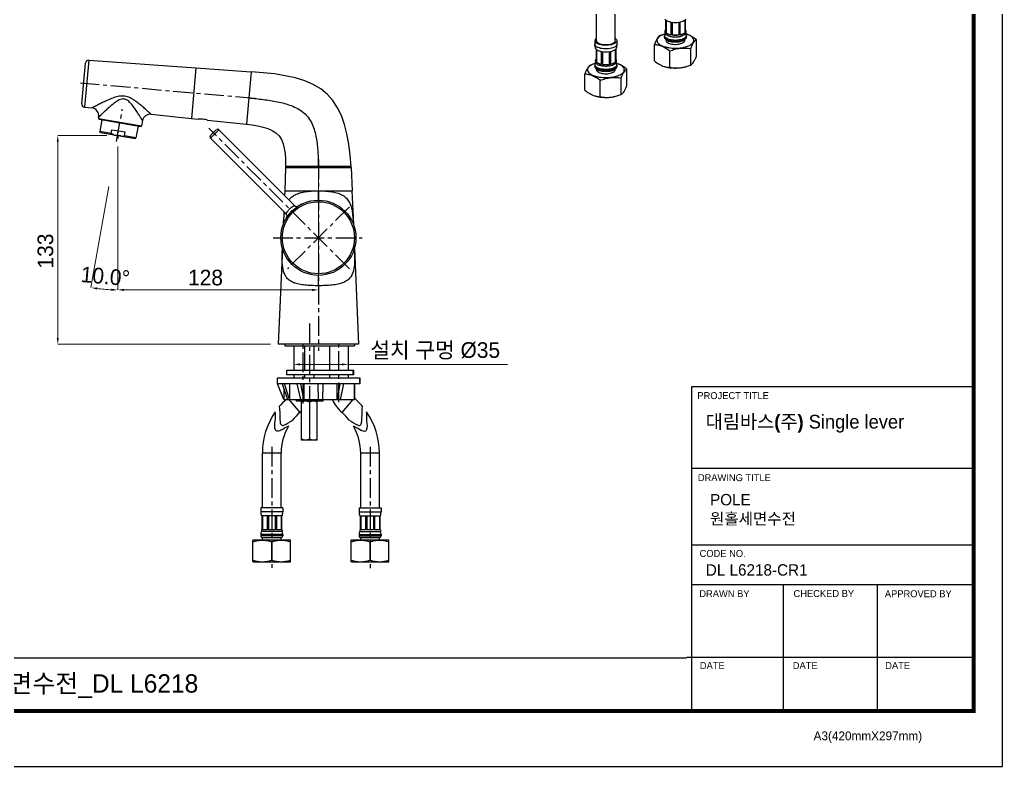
# Model space of a CAD drawing. Extents: x 0 to 1128, y 0 to 827.
# Drawn here: x 501 to 1128, y 0 to 477 of the extents above; entities that cross this region are included whole.
import ezdxf

# ---------------------------------------------------------------- set-up
doc = ezdxf.new("R2010")
doc.units = 0
doc.header["$LTSCALE"] = 10
doc.header["$MEASUREMENT"] = 0
doc.header["$PDMODE"] = 3
doc.header["$PDSIZE"] = -10
doc.linetypes.add('CENTER', pattern=[2, 1.25, -0.25, 0.25, -0.25])
doc.layers.get('0').update_dxf_attribs({"linetype": 'CONTINUOUS'})
doc.layers.get('DEFPOINTS').update_dxf_attribs({"linetype": 'CONTINUOUS'})
for name, color, linetype in [('02___PRT_ALL_AXES', 7, 'CONTINUOUS'), ('1', 7, 'CONTINUOUS'), ('DEF_LAYER_ASSEM_MEMBER', 7, 'CONTINUOUS'), ('DEF_LAYER_AXIS', 7, 'CONTINUOUS'), ('DEFAULT_1', 7, 'CENTER')]:
    doc.layers.add(name, color=color, linetype=linetype)
doc.styles.add('Daelim Dimension', font='')
doc.styles.get('Daelim Dimension').set_extended_font_data('나눔고딕')
doc.dimstyles.new('DEFAULT', dxfattribs={"dimscale": 2, "dimtxt": 2, "dimasz": 2, "dimexe": 0, "dimexo": 2, "dimgap": 1, "dimtad": 1, "dimdec": 0, "dimzin": 9, "dimdsep": 46, "dimtxsty": 'Daelim Dimension', "dimcen": 0.5, "dimclrd": 5, "dimclre": 5, "dimclrt": 256, "dimadec": 1, "dimazin": 0, "dimtfac": 1, "dimtdec": 0, "dimtix": 1, "dimtmove": 0, "dimatfit": 3, "dimfxl": 1, "dimtolj": 1, "dimtzin": 1, "dimlwd": 9, "dimlwe": 9, "dimarcsym": 0})

# ---------------------------------------------------------------- blocks, each defined once
blk = doc.blocks.new('*D0')
at = {"color": 5, "lineweight": 9, "ltscale": 0.5, "transparency": 16777216}
for p, q in [((556.36, 402.88), (525.08, 402.88)), ((525.08, 273.55), (525.08, 398.88)), ((660.94, 269.55), (525.08, 269.55))]:
    blk.add_line(p, q, dxfattribs=at)
at = {"color": 5, "ltscale": 0.5, "transparency": 16777216}
for points in [[(524.41, 398.88), (525.75, 398.88), (525.08, 402.88)], [(524.41, 273.55), (525.75, 273.55), (525.08, 269.55)]]:
    blk.add_solid(points, dxfattribs=at)
at = {"layer": 'DEFPOINTS', "color": 0, "ltscale": 0.5, "transparency": 16777216}
for p in [(525.08, 402.88), (560.36, 402.88), (664.94, 269.55)]:
    blk.add_point(p, dxfattribs=at)
at = {"color": 7, "ltscale": 0.5, "transparency": 16777216, "insert": (512.18, 329.06), "char_height": 10, "width": 32, "attachment_point": 2, "rotation": 90, "style": 'Daelim Dimension'}
blk.add_mtext('\\A1;133', dxfattribs=at)
blk = doc.blocks.new('*D1')
at = {"color": 5, "lineweight": 9, "ltscale": 0.5, "transparency": 16777216}
for p, q in [((563.36, 395.88), (563.36, 304.24)), ((691.56, 383.48), (691.56, 304.24)), ((567.36, 304.24), (687.56, 304.24))]:
    blk.add_line(p, q, dxfattribs=at)
at = {"color": 5, "ltscale": 0.5, "transparency": 16777216}
for points in [[(567.36, 304.91), (567.36, 303.58), (563.36, 304.24)], [(687.56, 304.91), (687.56, 303.58), (691.56, 304.24)]]:
    blk.add_solid(points, dxfattribs=at)
at = {"layer": 'DEFPOINTS', "color": 0, "ltscale": 0.5, "transparency": 16777216}
for p in [(563.36, 399.88), (691.56, 387.48), (691.56, 304.24)]:
    blk.add_point(p, dxfattribs=at)
at = {"color": 7, "ltscale": 0.5, "transparency": 16777216, "insert": (619.46, 317.13), "char_height": 10, "width": 32, "attachment_point": 2, "style": 'Daelim Dimension'}
blk.add_mtext('\\A1;128', dxfattribs=at)
blk = doc.blocks.new('*D2')
at = {"color": 5, "lineweight": 9, "ltscale": 0.5, "transparency": 16777216}
for p, q in [((557.62, 370.34), (546.23, 305.74)), ((563.36, 369.84), (563.36, 304.24))]:
    blk.add_line(p, q, dxfattribs=at)
blk.add_arc((563.36, 402.88), 98.64, 262.32371, 267.67629, dxfattribs=at)
at = {"color": 5, "ltscale": 0.5, "transparency": 16777216}
for points in [[(550.08, 304.47), (550.29, 305.79), (546.23, 305.74)], [(559.37, 304.99), (559.35, 303.66), (563.36, 304.24)]]:
    blk.add_solid(points, dxfattribs=at)
at = {"layer": 'DEFPOINTS', "color": 0, "ltscale": 0.5, "transparency": 16777216}
for p in [(562.49, 397.96), (563.36, 399.88), (558.32, 374.28), (563.36, 373.84), (551.91, 304.91)]:
    blk.add_point(p, dxfattribs=at)
at = {"color": 7, "ltscale": 0.5, "transparency": 16777216, "insert": (555.93, 317.94), "char_height": 10, "width": 18.1333, "attachment_point": 2, "rotation": 355, "style": 'Daelim Dimension'}
blk.add_mtext('\\A1;10.0°', dxfattribs=at)
blk = doc.blocks.new('*D5')
at = {"color": 5, "lineweight": 9, "ltscale": 0.5, "transparency": 16777216}
for p, q in [((675.77, 256.8), (675.77, 256.68)), ((679.77, 256.68), (706.56, 256.68)), ((710.56, 256.8), (710.56, 256.68)), ((710.56, 256.68), (812.36, 256.68))]:
    blk.add_line(p, q, dxfattribs=at)
at = {"color": 5, "ltscale": 0.5, "transparency": 16777216}
for points in [[(679.77, 257.34), (679.77, 256.01), (675.77, 256.68)], [(706.56, 257.34), (706.56, 256.01), (710.56, 256.68)]]:
    blk.add_solid(points, dxfattribs=at)
at = {"layer": 'DEFPOINTS', "color": 0, "ltscale": 0.5, "transparency": 16777216}
for p in [(675.77, 260.8), (710.56, 260.8), (710.56, 256.68)]:
    blk.add_point(p, dxfattribs=at)
at = {"color": 7, "ltscale": 0.5, "transparency": 16777216, "insert": (766.17, 265.31), "char_height": 10, "attachment_point": 5, "style": 'Daelim Dimension'}
blk.add_mtext('\\A1;설치 구멍 %%C35', dxfattribs=at)

msp = doc.modelspace()

# ---------------------------------------------------------------- linework, layer by layer
at = {"color": 5, "ltscale": 40}
for p, q in [((1110.15, 242.36), (929.8, 242.36)), ((1110.15, 190.24), (929.8, 190.24)), ((1110.15, 190.24), (929.8, 190.24)), ((1110.15, 141.2), (929.8, 141.2)), ((1110.15, 141.2), (929.8, 141.2)), ((1110.15, 115.91), (929.8, 115.91)), ((1110.15, 115.91), (929.8, 115.91)), ((988.38, 115.91), (988.38, 35.4)), ((1048.5, 115.91), (1048.5, 35.4)), ((1110.15, 69.4), (926.95, 69.4)), ((1110.15, 69.4), (931.21, 69.4)), ((1110.15, 35.4), (955.59, 35.4))]:
    msp.add_line(p, q, dxfattribs=at)
at = {"color": 5, "ltscale": 0.5}
msp.add_line((929.8, 242.36), (929.8, 34.31), dxfattribs=at)
at = {"color": 5}
msp.add_line((18.14, 69.28), (926.74, 69.28), dxfattribs=at)
at = {"ltscale": 0.5}
msp.add_lwpolyline([(0, 0), (1128.4, 0), (1128.4, 826.8), (0, 826.8)], close=True, dxfattribs=at)
at = {"color": 5, "linetype": 'ByBlock', "lineweight": 200, "const_width": 2.6}
msp.add_lwpolyline([(18.14, 35.4), (1110.14, 35.4), (1110.14, 807.6), (18.14, 807.6)], close=True, dxfattribs=at)
at = {"layer": '02___PRT_ALL_AXES', "color": 7, "linetype": 'CENTER'}
msp.add_line((685.86, 282.75), (685.86, 208.45), dxfattribs=at)
at = {"layer": '1', "color": 7, "linetype": 'Continuous'}
for p, q in [((613.28, 446.06), (610.45, 413.73)), ((613.28, 446.06), (648.63, 443.59)), ((610.45, 413.72), (614.83, 413.26)), ((614.89, 413.27), (614.83, 413.26)), ((620.8, 412.64), (645.69, 410.02)), ((670.51, 383.2), (670.57, 383.19)), ((670.51, 383.19), (670.56, 383.05)), ((712.44, 383.05), (670.56, 383.05)), ((670.57, 383.19), (672.42, 383.15))]:
    msp.add_line(p, q, dxfattribs=at)
at = {"layer": '1', "color": 9, "linetype": 'Continuous'}
for p, q in [((648.63, 443.59), (647.16, 426.81)), ((647.16, 426.81), (645.69, 410.02))]:
    msp.add_line(p, q, dxfattribs=at)
at = {"layer": '1', "color": 7, "linetype": 'Continuous'}
for points in [[(712.44, 383.05), (711.82, 390.23), (710.94, 397.23), (709.74, 403.82), (708.18, 409.95), (706.21, 415.56), (703.79, 420.61), (700.85, 425.12), (697.31, 429.1), (693.09, 432.55), (688.23, 435.44), (682.8, 437.77), (676.85, 439.61), (670.43, 441.03), (663.55, 442.13), (656.2, 442.97), (648.63, 443.59)], [(645.69, 410.02), (649.31, 409.58), (652.92, 409), (656.26, 408.25), (659.33, 407.29), (662.06, 406.07), (664.44, 404.51), (666.42, 402.55), (667.95, 400.2), (669.05, 397.52), (669.78, 394.55), (670.23, 391.32), (670.45, 387.84), (670.51, 384.13), (670.51, 383.2)]]:
    msp.add_lwpolyline(points, dxfattribs=at)
for centre, radius, start, end in [((616.16, 396.28), 17.04, 91.90473, 94.24364), ((616.14, 397.09), 16.23, 78.08707, 91.93825), ((615.85, 395.77), 17.58, 73.6719, 78.07253), ((711.56, 2077.77), 1695.07, 268.67684, 268.8469)]:
    msp.add_arc(centre, radius, start, end, dxfattribs=at)
at = {"layer": '1', "color": 9, "linetype": 'Continuous', "start_tangent": (0.996195, -0.087156), "end_tangent": (0.015909, -0.999873)}
msp.add_spline([(647.16, 426.81), (656.3, 425.85), (665.38, 424.39), (669.85, 423.32), (674.22, 421.91), (678.38, 419.99), (682.16, 417.4), (685.29, 414.07), (687.6, 410.12), (689.16, 405.82), (690.17, 401.34), (690.8, 396.8), (691.18, 392.22), (691.51, 383.05)], degree=3, dxfattribs=at)
at = {"layer": 'DEF_LAYER_ASSEM_MEMBER', "color": 7, "linetype": 'Continuous'}
for p, q in [((869.15, 463.4), (869.15, 495.12)), ((881.15, 463.4), (881.15, 495.12)), ((913.33, 476.73), (913.06, 477.2)), ((926.1, 477.2), (925.83, 476.73)), ((913.33, 476.73), (913.33, 468.57)), ((913.66, 476.39), (913.66, 468.23)), ((916.66, 475.12), (916.66, 466.97)), ((917.46, 474.98), (917.46, 466.83)), ((921.69, 474.98), (921.69, 466.83)), ((922.5, 475.12), (922.5, 466.97)), ((925.5, 476.39), (925.5, 468.23)), ((925.83, 476.73), (925.83, 468.57)), ((911.99, 467.4), (909.78, 466.63)), ((912.64, 467.6), (911.25, 467.1)), ((912.58, 466.79), (912.58, 466.02)), ((912.98, 469.47), (912.98, 468.56)), ((916.66, 466.97), (913.66, 468.23)), ((921.69, 466.83), (917.46, 466.83)), ((925.5, 468.23), (922.5, 466.97)), ((926.18, 469.47), (926.18, 468.56)), ((926.58, 466.79), (926.58, 466.02)), ((868.18, 463.39), (868.18, 461.12)), ((868.93, 457.96), (868.65, 458.43)), ((881.7, 458.43), (881.43, 457.97)), ((882.18, 463.39), (882.18, 461.12)), ((906.19, 450.46), (906.19, 460.97)), ((913.58, 463.58), (913.58, 464.09)), ((925.58, 463.58), (925.58, 464.09)), ((929.37, 447.84), (929.37, 458.35)), ((932.96, 453.49), (932.96, 464)), ((868.93, 457.96), (868.93, 449.8)), ((869.26, 457.63), (869.26, 449.47)), ((872.26, 456.36), (872.26, 448.2)), ((873.05, 456.22), (873.05, 448.06)), ((877.3, 456.22), (877.3, 448.06)), ((878.1, 456.36), (878.1, 448.2)), ((881.1, 457.63), (881.1, 449.47)), ((881.43, 457.97), (881.43, 449.81)), ((915.99, 446.32), (915.99, 456.83)), ((540.43, 423.06), (542.7, 449.03)), ((544.83, 450.85), (613.28, 446.06)), ((613.28, 446.06), (610.45, 413.73)), ((867.59, 448.63), (865.38, 447.86)), ((868.24, 448.83), (866.85, 448.33)), ((868.18, 448.02), (868.18, 447.26)), ((868.58, 450.7), (868.58, 449.8)), ((872.26, 448.2), (869.26, 449.47)), ((877.3, 448.06), (873.05, 448.06)), ((881.1, 449.47), (878.1, 448.2)), ((881.78, 450.7), (881.78, 449.8)), ((882.18, 448.02), (882.18, 447.26)), ((927.17, 447.07), (929.37, 447.84)), ((861.79, 431.7), (861.79, 442.21)), ((869.18, 444.81), (869.18, 445.32)), ((881.18, 444.81), (881.18, 445.33)), ((884.97, 429.07), (884.97, 439.58)), ((888.56, 434.73), (888.56, 445.24)), ((871.59, 427.56), (871.59, 438.07)), ((882.77, 428.3), (884.97, 429.07)), ((542.21, 420.9), (546.8, 420.41)), ((551.21, 414.57), (551.07, 413.78)), ((584.69, 416.43), (610.45, 413.72)), ((551.47, 413.2), (578.06, 408.51)), ((553.19, 412.9), (551.88, 405.41)), ((576.34, 408.82), (575.02, 401.33)), ((579.24, 412.33), (578.64, 408.92)), ((619.48, 412.97), (615.6, 413.31)), ((552.28, 404.83), (551.88, 405.41)), ((559.25, 404.11), (551.88, 405.41)), ((552.28, 404.83), (574.44, 400.93)), ((559.25, 404.11), (559.68, 406.57)), ((559.68, 406.57), (568.08, 405.09)), ((567.64, 402.63), (568.08, 405.09)), ((575.02, 401.33), (567.64, 402.63)), ((624.39, 404.72), (622.49, 402.53)), ((624.39, 404.72), (626.58, 406.62)), ((627.89, 406.52), (676.28, 358.13)), ((574.44, 400.93), (575.02, 401.33)), ((622.58, 401.22), (670.98, 352.82)), ((672.56, 383.05), (672.56, 382.55)), ((710.56, 383.05), (710.56, 382.55)), ((670.56, 382.35), (670.06, 367.55)), ((712.37, 382.55), (670.76, 382.55)), ((712.57, 382.35), (713.06, 367.55)), ((670.13, 367.55), (669.99, 364.42)), ((670.06, 367.55), (713.06, 367.55)), ((713, 367.55), (713.91, 346.26)), ((669.56, 354.25), (669.22, 346.29)), ((668.56, 330.87), (665.94, 269.55)), ((714.57, 330.75), (717.19, 269.55)), ((717.19, 269.55), (665.94, 269.55)), ((670.11, 269.55), (670.11, 268.55)), ((670.11, 268.55), (714.61, 268.55)), ((675.77, 268.55), (675.77, 253.05)), ((682.86, 253.05), (682.86, 268.55)), ((688.86, 253.05), (688.86, 268.55)), ((698.56, 268.55), (698.56, 253.05)), ((710.56, 268.55), (710.56, 253.05)), ((714.61, 269.55), (714.61, 268.55)), ((671.36, 253.05), (714.17, 253.05)), ((671.36, 250.05), (671.36, 253.05)), ((714.17, 250.05), (714.17, 253.05)), ((665.36, 248.05), (718.08, 248.05)), ((665.36, 244.25), (665.36, 248.05)), ((714.17, 250.05), (671.36, 250.05)), ((675.77, 250.05), (675.77, 248.05)), ((682.86, 248.05), (682.86, 250.05)), ((688.86, 248.05), (688.86, 250.05)), ((698.56, 250.05), (698.56, 248.05)), ((710.56, 250.05), (710.56, 248.05)), ((718.08, 244.25), (718.08, 248.05)), ((668.33, 244.25), (665.36, 244.25)), ((669.4, 234.25), (665.4, 244.25)), ((668.33, 244.24), (671.91, 234.25)), ((677.83, 244.25), (668.35, 244.25)), ((669.4, 241.27), (669.4, 234.25)), ((673.16, 234.25), (669.81, 244.25)), ((673.16, 244.25), (673.16, 234.25)), ((677.83, 244.24), (680.05, 234.25)), ((691.36, 244.25), (677.86, 244.25)), ((682.21, 234.25), (680.4, 244.25)), ((682.21, 244.25), (682.21, 234.25)), ((691.61, 234.25), (691.36, 244.25)), ((705.29, 244.25), (691.4, 244.25)), ((694.32, 244.25), (694.11, 234.25)), ((703.51, 234.25), (703.51, 244.25)), ((705.29, 244.24), (703.51, 234.25)), ((718.08, 244.25), (705.33, 244.25)), ((705.68, 234.25), (707.86, 244.25)), ((714.68, 234.25), (714.68, 244.25)), ((669.4, 234.25), (714.68, 234.25)), ((677.36, 234.25), (677.36, 233.25)), ((694.36, 233.25), (677.36, 233.25)), ((680.86, 208.25), (680.86, 233.25)), ((685.86, 232.47), (685.86, 209.02)), ((690.86, 208.25), (690.86, 233.25)), ((694.36, 234.25), (694.36, 233.25)), ((663.97, 220.58), (663.98, 220.77)), ((722.35, 220.76), (722.36, 220.58)), ((690.86, 208.25), (680.86, 208.25)), ((655.77, 165.05), (655.77, 200.05)), ((667.77, 165.05), (667.77, 200.05)), ((718.56, 165.05), (718.56, 200.05)), ((730.56, 165.05), (730.56, 200.05)), ((668.77, 165.05), (654.77, 165.05)), ((654.77, 165.05), (654.77, 162.54)), ((668.77, 165.05), (668.77, 162.54)), ((717.56, 165.05), (731.56, 165.05)), ((717.56, 165.05), (717.56, 162.54)), ((731.56, 165.05), (731.56, 162.54)), ((668.37, 160.05), (655.17, 160.05)), ((655.52, 160.05), (655.52, 151.05)), ((655.85, 160.05), (655.85, 151.05)), ((658.86, 160.05), (658.86, 151.05)), ((659.65, 160.05), (659.65, 151.05)), ((663.89, 160.05), (663.89, 151.05)), ((664.7, 160.05), (664.7, 151.05)), ((667.69, 160.05), (667.69, 151.05)), ((668.02, 160.05), (668.02, 151.05)), ((717.96, 160.05), (731.16, 160.05)), ((718.31, 160.05), (718.31, 151.05)), ((718.65, 160.05), (718.65, 151.05)), ((721.64, 160.05), (721.64, 151.05)), ((722.44, 160.05), (722.44, 151.05)), ((726.68, 160.05), (726.68, 151.05)), ((727.48, 160.05), (727.48, 151.05)), ((730.48, 160.05), (730.48, 151.05)), ((730.81, 160.05), (730.81, 151.05)), ((655.52, 151.05), (655.17, 151.05)), ((655.17, 151.05), (655.17, 150.05)), ((658.86, 151.05), (655.85, 151.05)), ((663.89, 151.05), (659.65, 151.05)), ((667.69, 151.05), (664.7, 151.05)), ((668.37, 151.05), (668.02, 151.05)), ((668.37, 151.05), (668.37, 150.05)), ((718.31, 151.05), (717.96, 151.05)), ((717.96, 151.05), (717.96, 150.05)), ((721.64, 151.05), (718.65, 151.05)), ((726.68, 151.05), (722.44, 151.05)), ((730.48, 151.05), (727.48, 151.05)), ((731.16, 151.05), (730.81, 151.05)), ((731.16, 151.05), (731.16, 150.05)), ((649.77, 144.42), (649.99, 144.55)), ((649.77, 130.67), (649.77, 144.42)), ((649.99, 144.55), (673.55, 144.55)), ((654.77, 148.09), (654.77, 147.25)), ((668.37, 150.05), (655.17, 150.05)), ((655.77, 146.05), (667.77, 146.05)), ((655.77, 144.55), (655.77, 146.05)), ((667.77, 144.55), (667.77, 146.05)), ((668.77, 148.09), (668.77, 147.25)), ((673.77, 144.42), (673.55, 144.55)), ((673.77, 130.67), (673.77, 144.42)), ((712.56, 144.42), (712.79, 144.55)), ((712.56, 130.67), (712.56, 144.42)), ((712.79, 144.55), (736.34, 144.55)), ((717.56, 148.09), (717.56, 147.25)), ((717.96, 150.05), (731.16, 150.05)), ((718.56, 146.05), (730.56, 146.05)), ((718.56, 144.55), (718.56, 146.05)), ((730.56, 144.55), (730.56, 146.05)), ((731.56, 148.09), (731.56, 147.25)), ((736.56, 144.42), (736.34, 144.55)), ((736.56, 130.67), (736.56, 144.42)), ((661.77, 131.75), (661.77, 143.35)), ((724.56, 131.75), (724.56, 143.35)), ((649.99, 130.55), (649.77, 130.67)), ((649.99, 130.55), (673.55, 130.55)), ((673.55, 130.55), (673.77, 130.67)), ((712.79, 130.55), (712.56, 130.67)), ((712.79, 130.55), (736.34, 130.55)), ((736.34, 130.55), (736.56, 130.67))]:
    msp.add_line(p, q, dxfattribs=at)
at = {"layer": 'DEF_LAYER_ASSEM_MEMBER', "color": 9, "linetype": 'Continuous'}
for p, q in [((544.83, 450.85), (542.21, 420.9)), ((551.07, 413.78), (578.64, 408.92)), ((622.49, 402.53), (626.58, 406.62)), ((622.58, 401.22), (627.89, 406.52)), ((670.56, 382.35), (712.57, 382.35)), ((691.56, 361.64), (691.56, 367.52)), ((691.56, 361.52), (691.56, 361.64)), ((691.56, 361.64), (691.56, 361.64)), ((691.56, 306.92), (691.56, 313.55)), ((713.62, 253.05), (713.62, 250.05)), ((717.99, 248.05), (717.99, 244.25)), ((714.6, 244.25), (714.6, 234.25)), ((672.58, 234.25), (679.68, 225.96)), ((706.65, 225.96), (713.76, 234.25)), ((667.77, 200.05), (655.77, 200.05)), ((730.56, 200.05), (718.56, 200.05)), ((668.77, 162.54), (654.77, 162.54)), ((717.56, 162.54), (731.56, 162.54)), ((668.77, 148.09), (654.77, 148.09)), ((668.77, 147.25), (654.77, 147.25)), ((717.56, 148.09), (731.56, 148.09)), ((717.56, 147.25), (731.56, 147.25))]:
    msp.add_line(p, q, dxfattribs=at)
at = {"layer": 'DEF_LAYER_ASSEM_MEMBER', "color": 40, "linetype": 'Continuous'}
for p, q in [((680.89, 359.04), (681.01, 359.1)), ((672.13, 351.63), (672.15, 351.65)), ((677.46, 356.96), (677.47, 356.98)), ((670.07, 348.22), (670.01, 348.1))]:
    msp.add_line(p, q, dxfattribs=at)
at = {"layer": 'DEF_LAYER_ASSEM_MEMBER', "color": 7, "linetype": 'Continuous'}
msp.add_circle((691.56, 337.55), 24, dxfattribs=at)
at = {"layer": 'DEF_LAYER_ASSEM_MEMBER', "color": 9, "linetype": 'Continuous'}
msp.add_circle((691.56, 337.55), 23.03, dxfattribs=at)
at = {"layer": 'DEF_LAYER_ASSEM_MEMBER', "color": 7, "linetype": 'Continuous'}
for centre, radius, start, end in [((919.25, 487.59), 12.74, 258.24541, 261.92383), ((919.85, 487.87), 13.02, 278.11584, 281.71492), ((914.01, 459.66), 7.91, 121.50758, 123.03955), ((917.98, 466.78), 5.4, 162.95463, 179.94157), ((917.98, 466.78), 5.4, 160.32813, 162.91733), ((918, 466.77), 5.43, 158.18174, 160.32847), ((921.15, 466.77), 5.43, 19.67188, 21.82131), ((921.18, 466.78), 5.4, 17.11829, 19.6722), ((921.19, 466.78), 5.39, 8.69031, 17.11539), ((921.7, 451.95), 16.38, 71.76909, 72.85592), ((921.21, 466.78), 5.37, 0.00732, 8.67536), ((921.92, 452.63), 15.65, 71.10943, 71.76593), ((922.07, 453.06), 15.2, 70.59181, 71.1086), ((916.55, 467.53), 4.59, 233.51325, 234.86835), ((918.86, 480.66), 22.01, 258.81011, 259.02316), ((919.06, 481.72), 23.09, 259.03473, 261.7569), ((918.08, 470.46), 7.89, 247.12694, 250.18255), ((919.29, 483.22), 24.6, 261.72659, 262.47244), ((919.36, 483.8), 25.19, 262.47342, 263.54166), ((921, 470.67), 8.13, 290.54959, 291.09108), ((920.3, 480.67), 22.02, 280.98827, 281.19606), ((922.55, 467.62), 4.69, 303.12303, 306.64433), ((874.9, 469.09), 13, 258.28339, 261.83041), ((875.5, 468.82), 12.73, 278.131, 281.7552), ((544.69, 448.86), 2, 86, 175), ((869.61, 440.89), 7.91, 121.50758, 123.03955), ((873.58, 448.02), 5.4, 162.95463, 179.94157), ((873.58, 448.01), 5.4, 160.32813, 162.91733), ((873.6, 448), 5.43, 158.18174, 160.32847), ((876.75, 448), 5.43, 19.67188, 21.82131), ((876.78, 448.01), 5.4, 17.11829, 19.6722), ((876.79, 448.02), 5.39, 8.69031, 17.11539), ((877.3, 433.18), 16.38, 71.76909, 72.85592), ((876.81, 448.02), 5.37, 0.00732, 8.67536), ((877.52, 433.87), 15.65, 71.10943, 71.76593), ((877.67, 434.3), 15.2, 70.59181, 71.1086), ((916.41, 459.87), 13.54, 252.86084, 254.06625), ((920.25, 467.56), 21.59, 275.98938, 276.9464), ((920.1, 468.68), 22.72, 276.9818, 281.72498), ((919.49, 471.58), 25.68, 281.75235, 285.87298), ((918.58, 474.88), 29.11, 285.82091, 287.16057), ((872.15, 448.77), 4.59, 233.51325, 234.86835), ((874.45, 461.9), 22.01, 258.81011, 259.02316), ((874.66, 462.96), 23.09, 259.03473, 261.7569), ((873.68, 451.69), 7.89, 247.12694, 250.18255), ((874.89, 464.45), 24.6, 261.72659, 262.47244), ((874.96, 465.04), 25.19, 262.47342, 263.54166), ((876.6, 451.91), 8.13, 290.54959, 291.09108), ((875.9, 461.91), 22.02, 280.98827, 281.19606), ((878.15, 448.85), 4.69, 303.12303, 306.64433), ((872.01, 441.1), 13.54, 252.86084, 254.06625), ((875.85, 448.8), 21.59, 275.98938, 276.9464), ((875.7, 449.92), 22.72, 276.9818, 281.72498), ((875.09, 452.81), 25.68, 281.75235, 285.87298), ((874.18, 456.12), 29.11, 285.82091, 287.16057), ((542.42, 422.89), 2, 175, 264), ((546.28, 415.44), 5, 349.9991, 84.0009), ((584.17, 411.46), 5, 83.99986, 170.00013), ((551.56, 413.69), 0.5, 170, 260), ((578.15, 409), 0.5, 260, 350), ((623.29, 401.93), 1, 143.32204, 225), ((627.18, 405.82), 1, 45, 126.67796), ((670.76, 382.35), 0.2, 90, 178.09085), ((712.37, 382.35), 0.2, 1.90915, 90), ((677.7, 359.54), 2, 225, 301.87147), ((669.57, 351.41), 2, 328.13869, 45), ((669, 242.03), 2.31, 106.37381, 106.80979), ((679.08, 236.59), 7.75, 99.02725, 99.26114), ((692.88, 233.11), 11.24, 97.59594, 97.78751), ((706.7, 235.04), 9.3, 98.49675, 98.70386), ((701.91, 200.05), 46.14, 132.06697, 140.02549), ((721.73, 243.55), 23.17, 203.70157, 229.38312), ((684.43, 200.05), 46.14, 39.97451, 49.01693), ((701.91, 200.05), 46.14, 145.31781, 180), ((701.91, 200.05), 34.14, 130.61688, 141.86291), ((664.6, 243.55), 23.17, 310.61688, 314.88109), ((684.43, 200.05), 34.14, 38.13709, 49.38312), ((684.43, 200.05), 46.14, 0, 34.68219), ((679.05, 221.81), 12.03, 187.42115, 188.16017), ((701.91, 200.05), 34.14, 149.86664, 180), ((684.43, 200.05), 34.14, 0, 30.13336), ((726.63, 231.19), 18.36, 243.89008, 244.28495), ((662.77, 162.54), 8, 180, 198.19487), ((660.77, 162.54), 8, 341.80513, 0), ((725.56, 162.54), 8, 180, 198.19487), ((723.56, 162.54), 8, 341.80513, 0), ((659.77, 148.09), 5, 156.92608, 180), ((655.97, 147.25), 1.2, 180, 270), ((667.57, 147.25), 1.2, 270, 0), ((663.77, 148.09), 5, 0, 23.07392), ((722.56, 148.09), 5, 156.92608, 180), ((718.76, 147.25), 1.2, 180, 270), ((730.36, 147.25), 1.2, 270, 0), ((726.56, 148.09), 5, 0, 23.07392)]:
    msp.add_arc(centre, radius, start, end, dxfattribs=at)
at = {"layer": 'DEF_LAYER_ASSEM_MEMBER', "color": 9, "linetype": 'Continuous'}
for centre, radius, start, end in [((914.34, 466.99), 1.81, 209.80738, 212.3777), ((924.82, 466.99), 1.8, 327.61044, 330.18253), ((918.34, 473), 9.8, 251.03503, 253.63448), ((869.94, 448.22), 1.81, 209.80738, 212.3777), ((880.41, 448.22), 1.8, 327.61044, 330.18253), ((873.94, 454.23), 9.8, 251.03503, 253.63448), ((688.07, 335.49), 31.85, 99.62729, 99.92627), ((694.84, 334.13), 33.22, 80.11818, 80.40395), ((680.94, 321.81), 13.9, 245.59854, 246.9176), ((681.28, 322.59), 14.75, 246.9168, 248.10542)]:
    msp.add_arc(centre, radius, start, end, dxfattribs=at)
at = {"layer": 'DEF_LAYER_ASSEM_MEMBER', "color": 40, "linetype": 'Continuous'}
msp.add_arc((691.53, 337.59), 23.95, 125.94672, 126.24374, dxfattribs=at)
for major_axis, start_param, end_param in [((-21.82, 9.99), -0.572243, -0.569441), ((8.26, 22.53), 0.920628, 0.92343), ((14.48, 19.14), 1.208473, 1.216772), ((1.7, 23.94), 0.631736, 0.640036), ((17.84, 16.05), 1.309515, 1.399019), ((14.19, 19.36), 1.093338, 1.103743), ((1.33, 23.96), 0.516208, 0.526613), ((0.28, -24), -2.209816, -2.186075), ((15.36, 18.44), -4.645209, -4.621468), ((1.45, -23.96), -2.599771, -2.598129), ((19.16, -14.45), 2.819178, 2.82082), ((5.05, 23.46), 0.79352, 0.814008), ((-23.99, 0.56), -0.965663, -0.945175), ((22.86, 7.32), -4.444138, -4.440868), ((11.63, -20.99), -3.069316, -3.066046), ((13.31, 19.97), 1.159891, 1.166378), ((20.89, 11.81), -4.654899, -4.648412), ((19.28, 14.29), -4.250811, -4.240505), ((23.97, -1.27), 2.633797, 2.723399), ((18.28, 15.55), -4.407397, -4.317795), ((22.43, 8.54), -4.07424, -4.065964), ((14.54, -19.09), -2.790674, -2.782398), ((15.48, -18.34), -2.843785, -2.84096), ((19.79, -13.57), -3.112431, -3.109606), ((19.97, -13.31), -3.131816, -3.125479), ((19.52, -13.96), -3.102293, -3.098945), ((3.33, -23.77), -2.29152, -2.288172), ((12.62, -20.42), -2.72629, -2.705944), ((5.51, -23.36), -2.40454, -2.384194), ((24, 0), -3.745246, -3.743512)]:
    msp.add_ellipse((691.56, 337.55), major_axis=major_axis, ratio=1, start_param=start_param, end_param=end_param, dxfattribs=at)
at = {"layer": 'DEF_LAYER_ASSEM_MEMBER', "color": 7, "linetype": 'Continuous'}
for points, start_tangent, end_tangent in [([(913.66, 476.39), (913.57, 476.47), (913.33, 476.73)], (-0.759416, 0.650606), (-0.624806, 0.78078)), ([(914.91, 475.65), (914.55, 475.82), (913.66, 476.39)], (-0.921119, 0.389282), (-0.759416, 0.650606)), ([(916.66, 475.12), (916.18, 475.23), (914.91, 475.65)], (-0.978952, 0.204089), (-0.921119, 0.389282)), ([(921.69, 474.98), (919.58, 474.83), (917.46, 474.98)], (-0.98994, -0.141489), (-0.98994, 0.141489)), ([(925.5, 476.39), (924.24, 475.65), (922.5, 475.12)], (-0.759416, -0.650606), (-0.978952, -0.204089)), ([(925.5, 476.39), (925.59, 476.47), (925.83, 476.73)], (0.759416, 0.650606), (0.627325, 0.778757)), ([(869.15, 464.89), (868.42, 464.17), (868.18, 463.39)], (-0.812813, -0.582525), (0.000091, -1)), ([(881.17, 464.92), (881.92, 464.19), (882.18, 463.39)], (0.819572, -0.572976), (0.000091, -1)), ([(909.78, 466.63), (908.89, 465.94), (907.99, 464.77), (907.08, 463.08), (906.19, 460.97)], (-0.870181, -0.492731), (-0.360613, -0.932715)), ([(909.7, 466.29), (908.57, 465.34), (907.93, 464.31), (907.81, 463.79), (907.83, 463.25), (908.25, 462.21), (909.2, 461.22), (910.61, 460.35), (912.44, 459.62), (914.58, 459.07)], (-0.838202, -0.54536), (0.980989, -0.194064)), ([(911.25, 467.1), (910.88, 466.93), (909.88, 466.4)], (-0.921119, -0.389282), (-0.852483, -0.522755)), ([(913.16, 464.48), (912.73, 465.2), (912.58, 466.02)], (-0.627098, 0.77894), (0, 1)), ([(912.98, 469.47), (913.07, 469.92), (913.33, 470.36)], (0.000019, 1), (0.624806, 0.78078)), ([(913.33, 468.57), (913.07, 469.01), (912.98, 469.47)], (-0.624806, 0.78078), (0.000019, 1)), ([(914.91, 466.59), (914.09, 467.01), (913.48, 467.49), (913.1, 468.02), (912.98, 468.56)], (-0.921119, 0.389282), (-0.000091, 1)), ([(913.82, 463.85), (913.64, 463.99), (913.16, 464.48)], (-0.803925, 0.594731), (-0.627098, 0.77894)), ([(914.91, 467.5), (914.55, 467.66), (913.66, 468.23)], (-0.921119, 0.389282), (-0.759416, 0.650606)), ([(916.66, 466.97), (916.18, 467.08), (914.91, 467.5)], (-0.978952, 0.204089), (-0.921119, 0.389282)), ([(914.91, 466.59), (916.91, 466.01), (919.27, 465.77), (921.67, 465.92), (923.79, 466.41)], (0.921119, -0.389282), (0.943797, 0.330525)), ([(921.69, 466.83), (919.58, 466.68), (917.46, 466.83)], (-0.98994, -0.141489), (-0.98994, 0.141489)), ([(925.5, 468.23), (924.24, 467.5), (922.5, 466.97)], (-0.759416, -0.650606), (-0.978952, -0.204089)), ([(923.79, 466.41), (924.8, 466.85), (925.39, 467.24), (925.82, 467.66), (926.09, 468.1), (926.18, 468.56)], (0.943797, 0.330525), (-0.000091, 1)), ([(926.58, 466.02), (926.48, 465.38), (926.23, 464.8), (925.34, 463.86)], (0, -1), (-0.801886, -0.597477)), ([(925.83, 470.37), (926.09, 469.92), (926.18, 469.47)], (0.627325, -0.778757), (-0.000017, -1)), ([(926.18, 469.47), (926.09, 469.01), (925.83, 468.57)], (-0.000017, -1), (-0.627325, -0.778757)), ([(932.96, 464), (929.88, 466.13), (926.73, 467.53)], (-0.783662, 0.621188), (-0.955598, 0.294673)), ([(927.91, 460.06), (929.44, 460.86), (930.56, 461.78), (931.2, 462.77), (931.34, 463.8), (930.98, 464.82), (930.13, 465.79), (928.82, 466.66), (927.12, 467.4)], (0.921119, 0.389282), (-0.943169, 0.332313)), ([(868.18, 463.39), (868.31, 462.81), (868.71, 462.26), (869.36, 461.75), (870.23, 461.3)], (0.000091, -1), (0.921119, -0.389282)), ([(868.65, 458.43), (868.18, 461.12)], (-0.344496, 0.938788), (0, 1)), ([(869.15, 463.4), (869.27, 462.91), (869.61, 462.43), (870.17, 461.99), (870.91, 461.61)], (0.000283, -1), (0.921119, -0.389282)), ([(882.18, 463.39), (882.1, 462.96), (881.88, 462.53), (881.5, 462.13), (881, 461.75), (879.62, 461.1), (877.86, 460.66), (875.86, 460.45), (873.81, 460.49), (871.88, 460.78), (870.23, 461.3)], (0.000091, -1), (-0.921119, 0.389282)), ([(870.91, 461.61), (872.33, 461.16), (873.98, 460.91), (875.74, 460.88), (877.45, 461.06), (878.96, 461.44), (880.14, 461.99), (880.58, 462.32), (880.9, 462.67), (881.09, 463.03), (881.15, 463.4)], (0.921119, -0.389282), (-0.000283, 1)), ([(882.18, 461.12), (881.7, 458.43)], (0, -1), (-0.344586, -0.938755)), ([(906.19, 460.97), (908.62, 460.66), (911.09, 459.87), (913.57, 458.56), (915.99, 456.83)], (0.998621, -0.052491), (0.783662, -0.621188)), ([(913.58, 463.58), (913.64, 463.2), (913.84, 462.84), (914.15, 462.49), (914.59, 462.17), (915.77, 461.62), (917.28, 461.23), (918.99, 461.05), (920.75, 461.09), (922.41, 461.34), (923.82, 461.78)], (-0.000283, -1), (0.921119, 0.389282)), ([(914.37, 463.49), (913.91, 463.78)], (-0.873339, 0.487114), (-0.817765, 0.575552)), ([(915.01, 463.18), (914.84, 463.26), (914.37, 463.49)], (-0.921119, 0.389282), (-0.873339, 0.487114)), ([(923.85, 463.07), (921.87, 462.55), (919.64, 462.37), (917.4, 462.54), (915.4, 463.03)], (-0.936362, -0.351035), (-0.940563, 0.339619)), ([(915.99, 456.83), (919.3, 457.92), (922.68, 458.56), (926.07, 458.68), (929.37, 458.35)], (0.933466, 0.358667), (0.987828, -0.155551)), ([(916.53, 458.77), (920.57, 458.62), (924.49, 459.05)], (0.993649, -0.11252), (0.981666, 0.19061)), ([(923.82, 461.78), (924.57, 462.17), (925.12, 462.61), (925.46, 463.08), (925.58, 463.58)], (0.921119, 0.389282), (0.000283, 1)), ([(925.11, 463.69), (924.84, 463.52), (923.92, 463.09)], (-0.837077, -0.547085), (-0.933003, -0.359868)), ([(924.57, 459.07), (925.48, 459.27), (927.91, 460.06)], (0.980968, 0.194169), (0.921119, 0.389282)), ([(929.37, 458.35), (930.26, 460.46), (931.17, 462.15), (932.08, 463.31), (932.96, 464)], (0.360669, 0.932694), (0.870354, 0.492427)), ([(868.93, 457.96), (869, 457.88), (869.26, 457.63)], (0.627325, -0.778757), (0.759416, -0.650606)), ([(870.51, 456.89), (870.14, 457.06), (869.26, 457.63)], (-0.921119, 0.389282), (-0.759416, 0.650606)), ([(872.26, 456.36), (871.78, 456.47), (870.51, 456.89)], (-0.978952, 0.204089), (-0.921119, 0.389282)), ([(877.3, 456.22), (875.18, 456.07), (873.05, 456.22)], (-0.989808, -0.142409), (-0.989808, 0.142409)), ([(881.1, 457.63), (879.84, 456.89), (878.1, 456.36)], (-0.759416, -0.650606), (-0.978952, -0.204089)), ([(881.43, 457.97), (881.36, 457.88), (881.1, 457.63)], (-0.624806, -0.78078), (-0.759416, -0.650606)), ([(929.37, 447.84), (930.26, 448.52), (931.17, 449.69), (932.08, 451.38), (932.96, 453.49)], (0.870181, 0.492731), (0.360613, 0.932715)), ([(865.38, 447.86), (864.49, 447.18), (863.59, 446.01), (862.68, 444.32), (861.79, 442.21)], (-0.870181, -0.492731), (-0.360613, -0.932715)), ([(865.3, 447.52), (864.17, 446.58), (863.53, 445.55), (863.41, 445.02), (863.43, 444.49), (863.85, 443.44), (864.8, 442.46), (866.21, 441.58), (868.04, 440.85), (870.18, 440.3)], (-0.838202, -0.54536), (0.980989, -0.194064)), ([(866.85, 448.33), (866.48, 448.17), (865.48, 447.64)], (-0.921119, -0.389282), (-0.852483, -0.522755)), ([(868.76, 445.71), (868.33, 446.43), (868.18, 447.26)], (-0.627098, 0.77894), (0, 1)), ([(868.58, 450.7), (868.67, 451.16), (868.93, 451.6)], (0.000017, 1), (0.627325, 0.778757)), ([(868.93, 449.8), (868.67, 450.25), (868.58, 450.7)], (-0.627325, 0.778757), (0.000017, 1)), ([(868.58, 449.8), (868.7, 449.25), (869.08, 448.73), (869.69, 448.25), (870.51, 447.82)], (0.000091, -1), (0.921119, -0.389282)), ([(869.42, 445.08), (869.24, 445.23), (868.76, 445.71)], (-0.803925, 0.594731), (-0.627098, 0.77894)), ([(870.51, 448.73), (870.14, 448.9), (869.26, 449.47)], (-0.921119, 0.389282), (-0.759416, 0.650606)), ([(872.26, 448.2), (871.78, 448.31), (870.51, 448.73)], (-0.978952, 0.204089), (-0.921119, 0.389282)), ([(879.39, 447.65), (877.27, 447.15), (874.87, 447.01), (872.51, 447.25), (870.51, 447.82)], (-0.943797, -0.330525), (-0.921119, 0.389282)), ([(877.3, 448.06), (875.18, 447.91), (873.05, 448.06)], (-0.989808, -0.142409), (-0.989808, 0.142409)), ([(881.1, 449.47), (879.84, 448.73), (878.1, 448.2)], (-0.759416, -0.650606), (-0.978952, -0.204089)), ([(881.78, 449.8), (881.62, 449.19), (881.3, 448.75), (880.81, 448.34), (879.39, 447.65)], (0.000091, -1), (-0.943797, -0.330525)), ([(882.18, 447.26), (882.08, 446.62), (881.83, 446.04), (880.94, 445.09)], (0, -1), (-0.801886, -0.597477)), ([(881.43, 451.6), (881.69, 451.16), (881.78, 450.7)], (0.624806, -0.78078), (-0.000019, -1)), ([(881.78, 450.7), (881.69, 450.25), (881.43, 449.81)], (-0.000019, -1), (-0.624806, -0.78078)), ([(888.56, 445.24), (885.48, 447.37), (882.33, 448.77)], (-0.783662, 0.621188), (-0.955598, 0.294673)), ([(883.5, 441.29), (885.04, 442.09), (886.16, 443.01), (886.8, 444.01), (886.94, 445.04), (886.58, 446.06), (885.73, 447.02), (884.42, 447.9), (882.72, 448.63)], (0.921119, 0.389282), (-0.943169, 0.332313)), ([(906.19, 450.46), (909.27, 448.33), (912.42, 446.93)], (0.783662, -0.621188), (0.955598, -0.294673)), ([(912.63, 446.87), (913.41, 446.65), (915.95, 446.15)], (0.955541, -0.294859), (0.990783, -0.135458)), ([(912.69, 446.85), (913.53, 446.64), (915.99, 446.32)], (0.961586, -0.274505), (0.998621, -0.052491)), ([(915.95, 446.15), (921.44, 445.97), (924.1, 446.29), (926.52, 446.87)], (0.990783, -0.135458), (0.955594, 0.294688)), ([(915.99, 446.32), (919.21, 445.99), (922.51, 446.09)], (0.987809, -0.155671), (0.994542, 0.104336)), ([(861.79, 442.21), (864.22, 441.89), (866.69, 441.11), (869.17, 439.8), (871.59, 438.07)], (0.998621, -0.052491), (0.783662, -0.621188)), ([(869.18, 444.81), (869.24, 444.44), (869.44, 444.08), (869.75, 443.73), (870.19, 443.4), (871.37, 442.85), (872.88, 442.47), (874.59, 442.29), (876.35, 442.32), (878.01, 442.58), (879.42, 443.02)], (-0.000283, -1), (0.921119, 0.389282)), ([(869.97, 444.73), (869.51, 445.02)], (-0.873339, 0.487114), (-0.817765, 0.575552)), ([(870.61, 444.42), (870.44, 444.49), (869.97, 444.73)], (-0.921119, 0.389282), (-0.873339, 0.487114)), ([(879.45, 444.3), (877.47, 443.79), (875.24, 443.61), (873, 443.77), (871, 444.27)], (-0.936362, -0.351035), (-0.940563, 0.339619)), ([(871.59, 438.07), (874.9, 439.15), (878.28, 439.8), (881.66, 439.92), (884.97, 439.58)], (0.933466, 0.358667), (0.987828, -0.155551)), ([(872.13, 440), (876.17, 439.85), (880.09, 440.29)], (0.993649, -0.11252), (0.981666, 0.19061)), ([(879.42, 443.02), (880.17, 443.4), (880.72, 443.84), (881.06, 444.32), (881.18, 444.81)], (0.921119, 0.389282), (0.000283, 1)), ([(880.71, 444.93), (880.44, 444.76), (879.52, 444.33)], (-0.837077, -0.547085), (-0.933003, -0.359868)), ([(880.17, 440.3), (881.08, 440.5), (883.5, 441.29)], (0.980968, 0.194169), (0.921119, 0.389282)), ([(884.97, 439.58), (885.86, 441.69), (886.77, 443.38), (887.68, 444.55), (888.56, 445.24)], (0.360669, 0.932694), (0.870354, 0.492427)), ([(884.97, 429.07), (885.86, 429.76), (886.77, 430.93), (887.68, 432.62), (888.56, 434.73)], (0.870181, 0.492731), (0.360613, 0.932715)), ([(861.79, 431.7), (864.87, 429.57), (868.02, 428.17)], (0.783662, -0.621188), (0.955598, -0.294673)), ([(868.23, 428.1), (869.01, 427.88), (871.55, 427.39)], (0.955541, -0.294859), (0.990783, -0.135458)), ([(868.29, 428.09), (869.13, 427.88), (871.59, 427.56)], (0.961586, -0.274505), (0.998621, -0.052491)), ([(871.55, 427.39), (877.04, 427.21), (879.7, 427.53), (882.12, 428.1)], (0.990783, -0.135458), (0.955594, 0.294688)), ([(871.59, 427.56), (874.81, 427.22), (878.11, 427.32)], (0.987809, -0.155671), (0.994542, 0.104336)), ([(560.82, 403.33), (559.25, 404.11)], (-0.92105, 0.389443), (-0.866596, 0.49901)), ([(565.9, 402.43), (567.64, 402.63)], (0.998702, 0.050939), (0.985005, 0.172523)), ([(683.36, 233.25), (682.07, 233.03), (680.86, 232.47)], (-1, 0), (-0.866025, -0.5)), ([(685.86, 232.47), (684.65, 233.03), (683.36, 233.25)], (-0.866025, 0.5), (-1, 0)), ([(688.36, 233.25), (687.07, 233.03), (685.86, 232.47)], (-1, 0), (-0.866025, -0.5)), ([(690.86, 232.47), (689.65, 233.03), (688.36, 233.25)], (-0.866025, 0.5), (-1, 0)), ([(663.98, 220.77), (663.97, 226.3)], (0.057871, 0.998324), (-0.150231, 0.988651)), ([(666.55, 229.69), (666.9, 225.25)], (0.187125, -0.982336), (0.022227, -0.999753)), ([(719.43, 225.25), (719.78, 229.69)], (0.022228, 0.999753), (0.187125, 0.982336)), ([(722.36, 226.3), (722.35, 220.76)], (-0.150231, -0.988651), (0.05789, -0.998323)), ([(664.3, 214.57), (663.97, 220.58)], (-0.494242, 0.869325), (0.058022, 0.998315)), ([(666.9, 225.25), (667.12, 220.25)], (0.022227, -0.999753), (0.129273, -0.991609)), ([(667.14, 220.1), (668.11, 217.85), (668.99, 217.71)], (0.142054, -0.989859), (0.991843, 0.127469)), ([(669.44, 217.81), (675.06, 221.13)], (0.958475, 0.285177), (0.844786, 0.535105)), ([(711.28, 221.13), (716.88, 217.81)], (0.844786, -0.535105), (0.95772, -0.2877)), ([(719.11, 219.61), (719.21, 220.27)], (0.193636, 0.981073), (0.128405, 0.991722)), ([(719.21, 220.27), (719.43, 225.25)], (0.128405, 0.991722), (0.022228, 0.999753)), ([(722.36, 220.58), (721.97, 214.47)], (0.058022, -0.998315), (-0.553266, -0.833004)), ([(664.58, 214.21), (664.3, 214.57)], (-0.754298, 0.656532), (-0.494242, 0.869325)), ([(667.55, 214.59), (664.66, 214.15), (664.58, 214.21)], (-0.904548, -0.426371), (-0.754298, 0.656532)), ([(672.38, 217.18), (667.55, 214.59)], (-0.89166, -0.452706), (-0.904548, -0.426371)), ([(668.99, 217.71), (669.44, 217.81)], (0.991843, 0.127469), (0.958475, 0.285177)), ([(718.55, 214.7), (713.95, 217.18)], (-0.897975, 0.440047), (-0.89166, 0.452706)), ([(716.88, 217.81), (717.34, 217.71)], (0.95772, -0.2877), (0.991489, -0.130193)), ([(717.34, 217.71), (718.22, 217.85), (719.11, 219.61)], (0.991489, -0.130193), (0.193636, 0.981073)), ([(721.66, 214.14), (718.66, 214.65)], (-0.818829, -0.574038), (-0.900986, 0.433848)), ([(721.97, 214.47), (721.66, 214.14)], (-0.553266, -0.833004), (-0.818829, -0.574038)), ([(683.36, 208.25), (682.07, 208.46), (680.86, 209.02)], (-1, 0), (-0.866025, 0.5)), ([(685.86, 209.02), (684.65, 208.46), (683.36, 208.25)], (-0.866025, -0.5), (-1, 0)), ([(688.36, 208.25), (687.07, 208.46), (685.86, 209.02)], (-1, 0), (-0.866025, 0.5)), ([(690.86, 209.02), (689.65, 208.46), (688.36, 208.25)], (-0.866025, -0.5), (-1, 0)), ([(649.77, 143.34), (652.74, 144.13), (655.77, 144.42), (658.8, 144.13), (661.77, 143.35)], (0.948678, 0.316242), (0.948722, -0.316112)), ([(661.77, 143.35), (664.74, 144.13), (667.77, 144.42), (670.8, 144.13), (673.77, 143.34)], (0.948722, 0.316112), (0.948678, -0.316242)), ([(712.56, 143.34), (715.53, 144.13), (718.56, 144.42), (721.59, 144.13), (724.56, 143.35)], (0.948678, 0.316242), (0.948722, -0.316112)), ([(724.56, 143.35), (727.53, 144.13), (730.56, 144.42), (733.59, 144.13), (736.56, 143.34)], (0.948722, 0.316112), (0.948678, -0.316242)), ([(649.77, 131.75), (652.74, 130.96), (655.77, 130.67), (658.8, 130.96), (661.77, 131.75)], (0.948678, -0.316242), (0.948722, 0.316112)), ([(661.77, 131.75), (664.74, 130.96), (667.77, 130.67), (670.8, 130.96), (673.77, 131.75)], (0.948722, -0.316112), (0.948678, 0.316242)), ([(712.56, 131.75), (715.53, 130.96), (718.56, 130.67), (721.59, 130.96), (724.56, 131.75)], (0.948678, -0.316242), (0.948722, 0.316112)), ([(724.56, 131.75), (727.53, 130.96), (730.56, 130.67), (733.59, 130.96), (736.56, 131.75)], (0.948722, -0.316112), (0.948678, 0.316242))]:
    msp.add_spline(points, degree=3, dxfattribs=dict(at, start_tangent=start_tangent, end_tangent=end_tangent))
at = {"layer": 'DEF_LAYER_ASSEM_MEMBER', "color": 9, "linetype": 'Continuous'}
for points, start_tangent, end_tangent in [([(912.77, 466.09), (912.69, 466.26), (912.58, 466.79)], (-0.49689, 0.867814), (-0.000091, 1)), ([(914.63, 463.93), (913.76, 464.38), (913.11, 464.89), (912.71, 465.45), (912.58, 466.02)], (-0.921119, 0.389282), (-0.000091, 1)), ([(914.63, 464.69), (913.52, 465.31), (912.82, 466.02)], (-0.921119, 0.389282), (-0.535312, 0.844654)), ([(914.63, 464.69), (916.08, 464.22), (917.77, 463.93), (921.39, 463.93), (923.08, 464.22), (924.53, 464.69), (925.64, 465.31), (926.34, 466.02)], (0.921119, -0.389282), (0.535486, 0.844544)), ([(915.58, 463.6), (917.27, 463.23), (919.14, 463.07), (921.03, 463.13), (922.82, 463.4), (924.37, 463.87), (925.56, 464.49), (926, 464.85), (926.32, 465.23), (926.51, 465.62), (926.58, 466.02)], (0.959349, -0.282223), (-0.000091, 1)), ([(926.38, 466.09), (926.47, 466.26), (926.58, 466.79)], (0.497042, 0.867727), (-0.000091, 1)), ([(868.18, 461.12), (868.31, 460.55), (868.71, 459.99), (869.36, 459.48), (870.23, 459.03)], (0.000091, -1), (0.921119, -0.389282)), ([(882.18, 461.12), (882.1, 460.69), (881.88, 460.26), (881.5, 459.86), (881, 459.48), (879.62, 458.84), (877.86, 458.39), (875.86, 458.18), (873.81, 458.22), (871.88, 458.51), (870.23, 459.03)], (0.000091, -1), (-0.921119, 0.389282)), ([(914.63, 463.93), (914.76, 463.88), (915.16, 463.73)], (0.921119, -0.389282), (0.94556, -0.325448)), ([(868.18, 448.02), (868.19, 447.84), (868.37, 447.32)], (0.000091, -1), (0.49689, -0.867814)), ([(868.18, 447.26), (868.31, 446.68), (868.71, 446.13), (869.36, 445.62), (870.23, 445.17)], (0.000091, -1), (0.921119, -0.389282)), ([(868.42, 447.25), (869.11, 446.54), (870.23, 445.93)], (0.535312, -0.844654), (0.921119, -0.389282)), ([(881.94, 447.25), (881.24, 446.54), (880.13, 445.93), (878.68, 445.46), (876.99, 445.16), (873.37, 445.16), (871.68, 445.46), (870.23, 445.93)], (-0.535486, -0.844544), (-0.921119, 0.389282)), ([(882.18, 447.26), (882.11, 446.86), (881.92, 446.46), (881.6, 446.08), (881.16, 445.73), (879.97, 445.1), (878.42, 444.64), (876.63, 444.37), (874.74, 444.31), (872.87, 444.47), (871.18, 444.83)], (0.000091, -1), (-0.959349, 0.282223)), ([(882.18, 448.02), (882.16, 447.84), (881.98, 447.32)], (0.000091, -1), (-0.497042, -0.867727)), ([(870.76, 444.97), (870.62, 445.01), (870.23, 445.17)], (-0.94556, 0.325448), (-0.921119, 0.389282)), ([(584.69, 416.43), (584.68, 416.44), (584.66, 416.46), (584.62, 416.5), (584.57, 416.55), (584.5, 416.61), (584.42, 416.68), (584.21, 416.87), (583.95, 417.11), (583.65, 417.39), (583.3, 417.7), (582.91, 418.05), (582.04, 418.84), (581.05, 419.71), (579.97, 420.65), (578.82, 421.63), (577.6, 422.64), (576.32, 423.65), (573.56, 425.61), (572.06, 426.5), (570.48, 427.25), (568.79, 427.79), (567.04, 428.05), (565.27, 428.01), (563.53, 427.72), (561.85, 427.28), (560.21, 426.72), (557.08, 425.45), (555.59, 424.78), (554.14, 424.1), (552.76, 423.44), (551.45, 422.79), (550.23, 422.18), (549.67, 421.89), (549.13, 421.62), (548.64, 421.36), (548.19, 421.13), (547.79, 420.92), (547.45, 420.75), (547.17, 420.61), (547.06, 420.55), (546.97, 420.5), (546.9, 420.46), (546.85, 420.44), (546.83, 420.43), (546.82, 420.42), (546.8, 420.41)], (-0.996565, -0.082819), (-0.881955, 0.471333)), ([(579.24, 412.33), (579.24, 412.34), (579.22, 412.36), (579.2, 412.4), (579.17, 412.45), (579.08, 412.6), (578.95, 412.81), (578.79, 413.07), (578.61, 413.38), (578.39, 413.73), (578.15, 414.12), (577.61, 415.01), (576.99, 416), (576.31, 417.07), (575.57, 418.2), (574.78, 419.38), (573.94, 420.59), (573.04, 421.8), (572.06, 423), (570.99, 424.15), (569.77, 425.19), (568.34, 425.94), (567.55, 426.13), (566.73, 426.17), (565.15, 425.83), (563.69, 425.16), (562.34, 424.33), (561.06, 423.41), (558.69, 421.49), (556.5, 419.56), (555.48, 418.63), (554.53, 417.74), (553.64, 416.91), (552.85, 416.15), (552.5, 415.82), (552.18, 415.51), (551.9, 415.24), (551.66, 415.01), (551.46, 414.82), (551.32, 414.69), (551.27, 414.64), (551.24, 414.6), (551.21, 414.58), (551.21, 414.57)], (-0.16945, 0.985539), (-0.45357, -0.891221)), ([(672.74, 361.67), (674.51, 363.58), (676.77, 365.06), (679.49, 366.13), (682.58, 366.86)], (0.587393, 0.809302), (0.985028, 0.172392)), ([(682.74, 366.88), (687.04, 367.38), (691.56, 367.52)], (0.985915, 0.16725), (0.999998, -0.001803)), ([(691.56, 367.52), (696.08, 367.38), (700.38, 366.88)], (1, 0.000677), (0.986006, -0.166711)), ([(700.54, 366.86), (704.09, 365.99), (707.11, 364.64), (709.5, 362.74), (711.25, 360.27), (712.44, 357.31), (713.18, 353.93), (713.62, 350.24), (713.89, 346.32)], (0.985162, -0.171626), (0.054141, -0.998533)), ([(673.18, 355.93), (673.72, 356.43), (674.26, 356.88), (674.79, 357.27), (675.28, 357.58), (675.5, 357.71), (675.69, 357.82), (675.87, 357.91), (676.01, 357.99), (676.13, 358.05), (676.18, 358.07), (676.21, 358.09), (676.24, 358.11), (676.27, 358.12), (676.28, 358.12), (676.28, 358.13)], (0.707178, 0.707035), (-0.823854, 0.566802)), ([(669.24, 346.34), (669.5, 350.22), (669.94, 353.87)], (0.054288, 0.998525), (0.156403, 0.987693)), ([(670.98, 352.82), (670.98, 352.83), (670.99, 352.84), (671, 352.86), (671.01, 352.89), (671.03, 352.93), (671.06, 352.98), (671.12, 353.1), (671.19, 353.24), (671.29, 353.41), (671.4, 353.61), (671.53, 353.83), (671.84, 354.31), (672.22, 354.84), (672.67, 355.39), (673.18, 355.93)], (0.634759, -0.77271), (0.707031, 0.707183)), ([(675.2, 309.14), (672.87, 310.54), (671.07, 312.39), (669.8, 314.7), (669.01, 317.4), (668.58, 320.43), (668.42, 323.72), (668.44, 327.21), (668.56, 330.85)], (-0.910625, 0.413233), (0.039173, 0.999232)), ([(714.57, 330.74), (714.68, 327.06), (714.7, 323.52), (714.52, 320.19), (714.06, 317.14), (713.21, 314.44), (711.87, 312.15), (709.97, 310.33), (707.53, 308.98)], (0.038909, -0.999243), (-0.921547, -0.388266)), ([(691.56, 306.92), (687.22, 307.01), (683.04, 307.31), (679.17, 307.9), (675.77, 308.9)], (-1, -0.000862), (-0.927834, 0.372993)), ([(707.53, 308.98), (704.12, 307.93), (700.2, 307.32), (695.96, 307.01), (691.56, 306.92)], (-0.921547, -0.388266), (-0.999999, 0.001178))]:
    msp.add_spline(points, degree=3, dxfattribs=dict(at, start_tangent=start_tangent, end_tangent=end_tangent))
at = {"layer": 'DEF_LAYER_AXIS', "color": 7, "linetype": 'CENTER'}
for p, q in [((651.14, 426.46), (539.53, 436.22)), ((711.36, 317.75), (621.56, 407.55)), ((711.36, 357.34), (671.76, 317.75))]:
    msp.add_line(p, q, dxfattribs=at)
at = {"layer": 'DEFAULT_1', "color": 7, "linetype": 'CENTER'}
for p, q in [((562.67, 398.94), (566.31, 419.62)), ((563.36, 402.88), (561.36, 402.88)), ((563.36, 402.88), (563.36, 404.88)), ((563.36, 402.88), (563.36, 400.88)), ((563.36, 402.88), (565.36, 402.88)), ((691.56, 387.48), (691.56, 265.38)), ((662.67, 337.55), (719.51, 337.55)), ((681.77, 231.72), (681.77, 271.29)), ((704.56, 232.53), (704.56, 271.07)), ((661.77, 204.05), (661.77, 126.78)), ((724.56, 204.05), (724.56, 126.51))]:
    msp.add_line(p, q, dxfattribs=at)

# ---------------------------------------------------------------- texts
at = {"color": 5, "ltscale": 40, "style": 'Daelim Dimension'}
for s, height, p in [('PROJECT TITLE', 4.453, (933.62, 234.51)), ('DRAWING TITLE', 4.453, (933.91, 182.11)), ('CODE NO.', 4.453, (935.02, 133.71)), ('DRAWN BY', 4.453, (934.85, 108.04)), ('CHECKED BY', 4.453, (995.01, 108.12)), ('APPROVED BY', 4.453, (1053.36, 107.97)), ('DATE', 4.453, (935.2, 62.14)), ('DATE', 4.453, (994.54, 62.14)), ('DATE', 4.453, (1053.57, 62.14)), ('A3(420mmX297mm)', 5.6201, (1007.85, 16.66))]:
    msp.add_text(s, height=height, dxfattribs=at).set_placement(p)
at = {"attachment_point": 1, "style": 'Daelim Dimension'}
for s, insert, char_height, width in [('{\\fPretendard Variable SemiBold|b0|i0|c129|p2;\\C7;대림바스(주)} Single lever', (938.92, 224.46), 8.7291, 140.2959), (' POLE\\P 원홀세면수전 ', (939, 173.94), 7.287, 122.6352), ('DL L6218-CR1', (939, 129.06), 7.2871, 122.6352)]:
    msp.add_mtext(s, dxfattribs=dict(at, insert=insert, char_height=char_height, width=width))
at = {"color": 2, "insert": (220.72, 58.8), "char_height": 11.7115, "width": 518.4179, "attachment_point": 1, "style": 'Daelim Dimension'}
msp.add_mtext('{\\fPretendard Variable SemiBold|b0|i0|c129|p2;대림바스(주)} Single lever_POLE_원홀세면수전_DL L6218', dxfattribs=at)

# ---------------------------------------------------------------- dimensions: what is measured, and where the dimension line sits
at = {"color": 5, "ltscale": 0.5}
dim = msp.add_linear_dim(base=(525.08, 402.88), p1=(664.94, 269.55), p2=(560.36, 402.88), angle=90, dimstyle='DEFAULT', override={"dimtxt": 5, "dimclrd": 5, "dimclre": 5, "dimclrt": 7}, dxfattribs=at)
dim.commit()
dim.dimension.update_dxf_attribs({"geometry": '*D0', "text_midpoint": (525.08, 329.06), "dimtype": 128})
dim = msp.add_angular_dim_2l(base=(551.91, 304.91), line1=((558.32, 374.28), (562.49, 397.96)), line2=((563.36, 399.88), (563.36, 373.84)), dimstyle='DEFAULT', override={"dimtxt": 5, "dimclrd": 5, "dimclre": 5, "dimclrt": 7}, dxfattribs=at)
dim.commit()
dim.dimension.update_dxf_attribs({"geometry": '*D2', "text_midpoint": (555.43, 312.28)})
dim = msp.add_linear_dim(base=(691.56, 304.24), p1=(563.36, 399.88), p2=(691.56, 387.48), dimstyle='DEFAULT', override={"dimtxt": 5, "dimclrd": 5, "dimclre": 5, "dimclrt": 7}, dxfattribs=at)
dim.commit()
dim.dimension.update_dxf_attribs({"geometry": '*D1', "text_midpoint": (619.46, 304.24), "dimtype": 128})
dim = msp.add_linear_dim(base=(710.56, 256.68), p1=(675.77, 260.8), p2=(710.56, 260.8), text='설치 구멍 %%C35', dimstyle='DEFAULT', override={"dimtxt": 5, "dimclrd": 5, "dimclre": 5, "dimclrt": 7}, dxfattribs=at)
dim.commit()
dim.dimension.update_dxf_attribs({"geometry": '*D5', "text_midpoint": (766.17, 256.68), "dimtype": 128})

doc.saveas('drawing.dxf')
